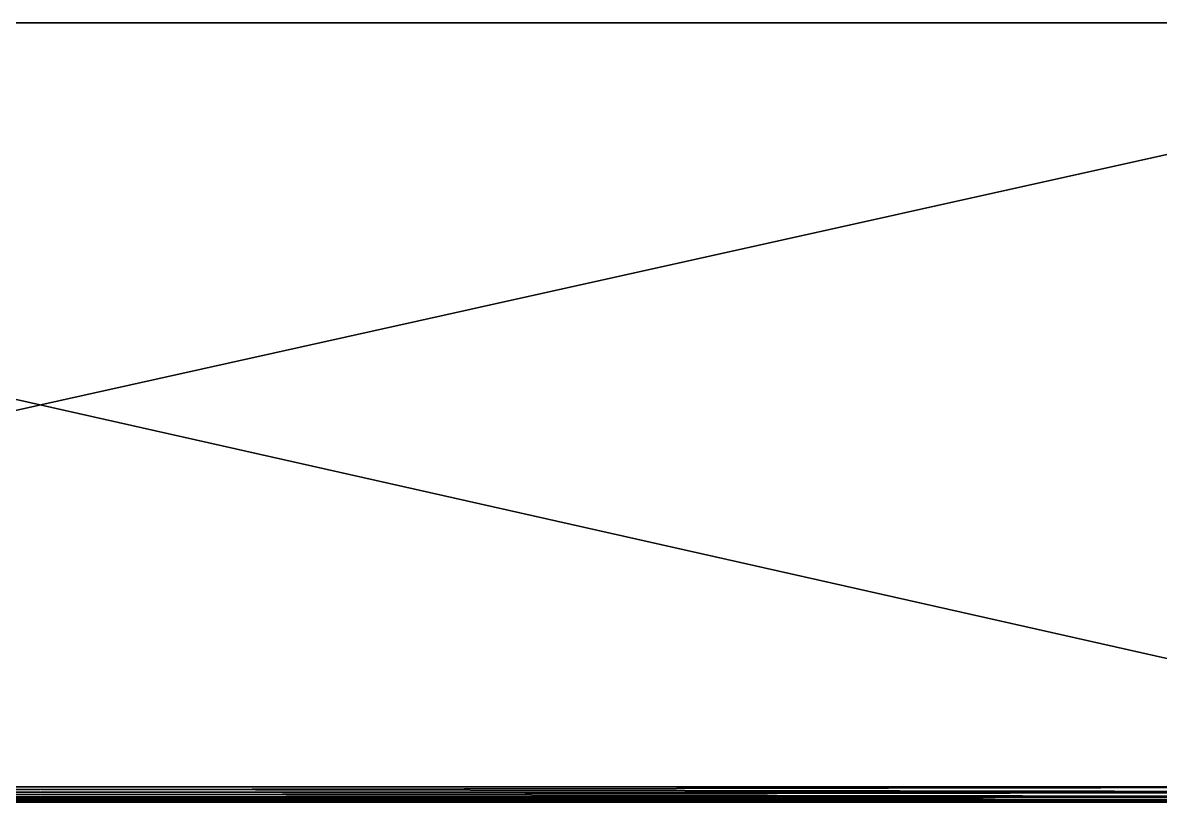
# Model space of a CAD drawing. Header units: millimetres. Extents: x -235 to 235, y -32 to 43.
# Drawn here: x 0 to 108.6, y -31.8 to 42.6 of the extents above; entities that cross this region are included whole.
import ezdxf

# ---------------------------------------------------------------- set-up
doc = ezdxf.new("R2010")
doc.units = ezdxf.units.MM
doc.layers.get('0').update_dxf_attribs({"true_color": 0x58b11b})

msp = doc.modelspace()

# ---------------------------------------------------------------- meshes
at = {"color": 18, "true_color": 0x000000}
mesh = msp.add_polyface(dxfattribs=at)
corners = [(-111.0194091796875, 42.58718490600586, 1360.582153320312), (-110.9500122070312, 42.58719253540039, 1361.753295898438), (-110.9500122070312, -30.34811401367188, 1361.753295898438), (-110.907470703125, -30.34811401367188, 1362.926391601562), (-110.907470703125, 42.58719253540039, 1362.926391601562), (-110.8917236328125, -30.34811019897461, 1364.099609375), (-110.8917236328125, 42.58719253540039, 1364.099609375), (-110.9030151367188, -30.34811019897461, 1365.27099609375), (-110.9030151367188, 42.58719253540039, 1365.27099609375), (-110.9412231445312, -30.34811019897461, 1366.438842773438), (-110.9412231445312, 42.58719253540039, 1366.438842773438), (-111.006591796875, -30.34811019897461, 1367.60546875), (163.6881256103516, -30.34811782836914, 1440.08935546875), (-160.3348999023438, -30.34811782836914, 1440.08935546875), (-160.3348999023438, 42.58718872070312, 1440.08935546875), (163.6881256103516, 42.58718872070312, 1440.08935546875), (110.9540710449219, -30.34811782836914, 1364.02587890625), (110.9636535644531, -30.34811782836914, 1365.197387695312), (110.9636535644531, 42.58719253540039, 1365.197387695312), (110.9540710449219, 42.58718490600586, 1364.02587890625), (110.9714660644531, -30.34811782836914, 1362.852661132812), (110.9714660644531, 42.58719253540039, 1362.852661132812), (-162.2810668945312, -30.34811782836914, 1446.348754882812), (165.7616882324219, -30.34811782836914, 1446.348754882812), (165.7616882324219, 42.58718872070312, 1446.348754882812), (-162.2810668945312, 42.58718872070312, 1446.348754882812), (167.5564270019531, 42.58718872070312, 1446.121704101562), (-110.9968872070312, -30.88107681274414, 1361.755493164062), (-110.954345703125, -30.88107681274414, 1362.927612304688), (-110.9385986328125, -30.88107299804688, 1364.099609375), (-110.94970703125, -30.88107299804688, 1365.27001953125), (-110.9878540039062, -30.88107299804688, 1366.436767578125), (-160.3413696289062, -30.88107681274414, 1440.148559570312), (163.6906585693359, -30.88107681274414, 1440.146850585938), (111.0009460449219, -30.88108062744141, 1364.026000976562), (165.7579498291016, -30.88108062744141, 1446.28955078125), (-162.2786254882812, -30.88108062744141, 1446.302001953125), (-160.36083984375, -31.29560470581055, 1440.326171875), (163.6982879638672, -31.29560470581055, 1440.319213867188), (-160.393310546875, -31.59169387817383, 1440.6220703125), (163.7109832763672, -31.59169387817383, 1440.6064453125), (-160.4387817382812, -31.76934814453125, 1441.036376953125), (163.7287750244141, -31.76934814453125, 1441.008666992188), (-160.4971923828125, -31.82856750488281, 1441.569091796875), (163.7516326904297, -31.82856750488281, 1441.52587890625), (165.7467651367188, -31.29560470581055, 1446.11181640625), (-162.271484375, -31.29560470581055, 1446.161987304688), (165.7281188964844, -31.59169769287109, 1445.815795898438), (-162.2594604492188, -31.59169769287109, 1445.928466796875), (165.7020111083984, -31.76935195922852, 1445.401245117188), (-162.24267578125, -31.76935195922852, 1445.601684570312), (165.6684417724609, -31.82856750488281, 1444.868286132812), (-162.2210693359375, -31.82856750488281, 1445.181396484375)]
mesh.append_faces([[corners[k] for k in face] for face in [(15, 25, 26)]], dxfattribs={"vtx0": -1, "vtx1": -1, "vtx2": -1, "color": 18})
mesh.append_faces([[corners[k] for k in face] for face in [(0, 1, 2), (3, 2, 1), (1, 4, 3), (5, 3, 4), (4, 6, 5), (7, 5, 6), (6, 8, 7), (9, 7, 8), (8, 10, 9), (11, 9, 10), (12, 13, 14), (14, 15, 12), (16, 17, 18), (18, 19, 16), (20, 16, 19), (19, 21, 20), (22, 23, 24), (24, 25, 22), (15, 14, 25), (25, 24, 26), (21, 19, 18), (27, 2, 3), (3, 28, 27), (28, 3, 5), (5, 29, 28), (29, 5, 7), (7, 30, 29), (30, 7, 9), (9, 31, 30), (32, 13, 12), (12, 33, 32), (34, 16, 20), (35, 23, 22), (22, 36, 35), (37, 32, 33), (33, 38, 37), (39, 37, 38), (38, 40, 39), (41, 39, 40), (40, 42, 41), (43, 41, 42), (42, 44, 43), (45, 35, 36), (36, 46, 45), (47, 45, 46), (46, 48, 47), (49, 47, 48), (48, 50, 49), (51, 49, 50), (50, 52, 51), (51, 52, 43), (43, 44, 51), (10, 8, 6), (6, 4, 1)]], dxfattribs={"vtx2": -1, "color": 18})

doc.saveas('drawing.dxf')
